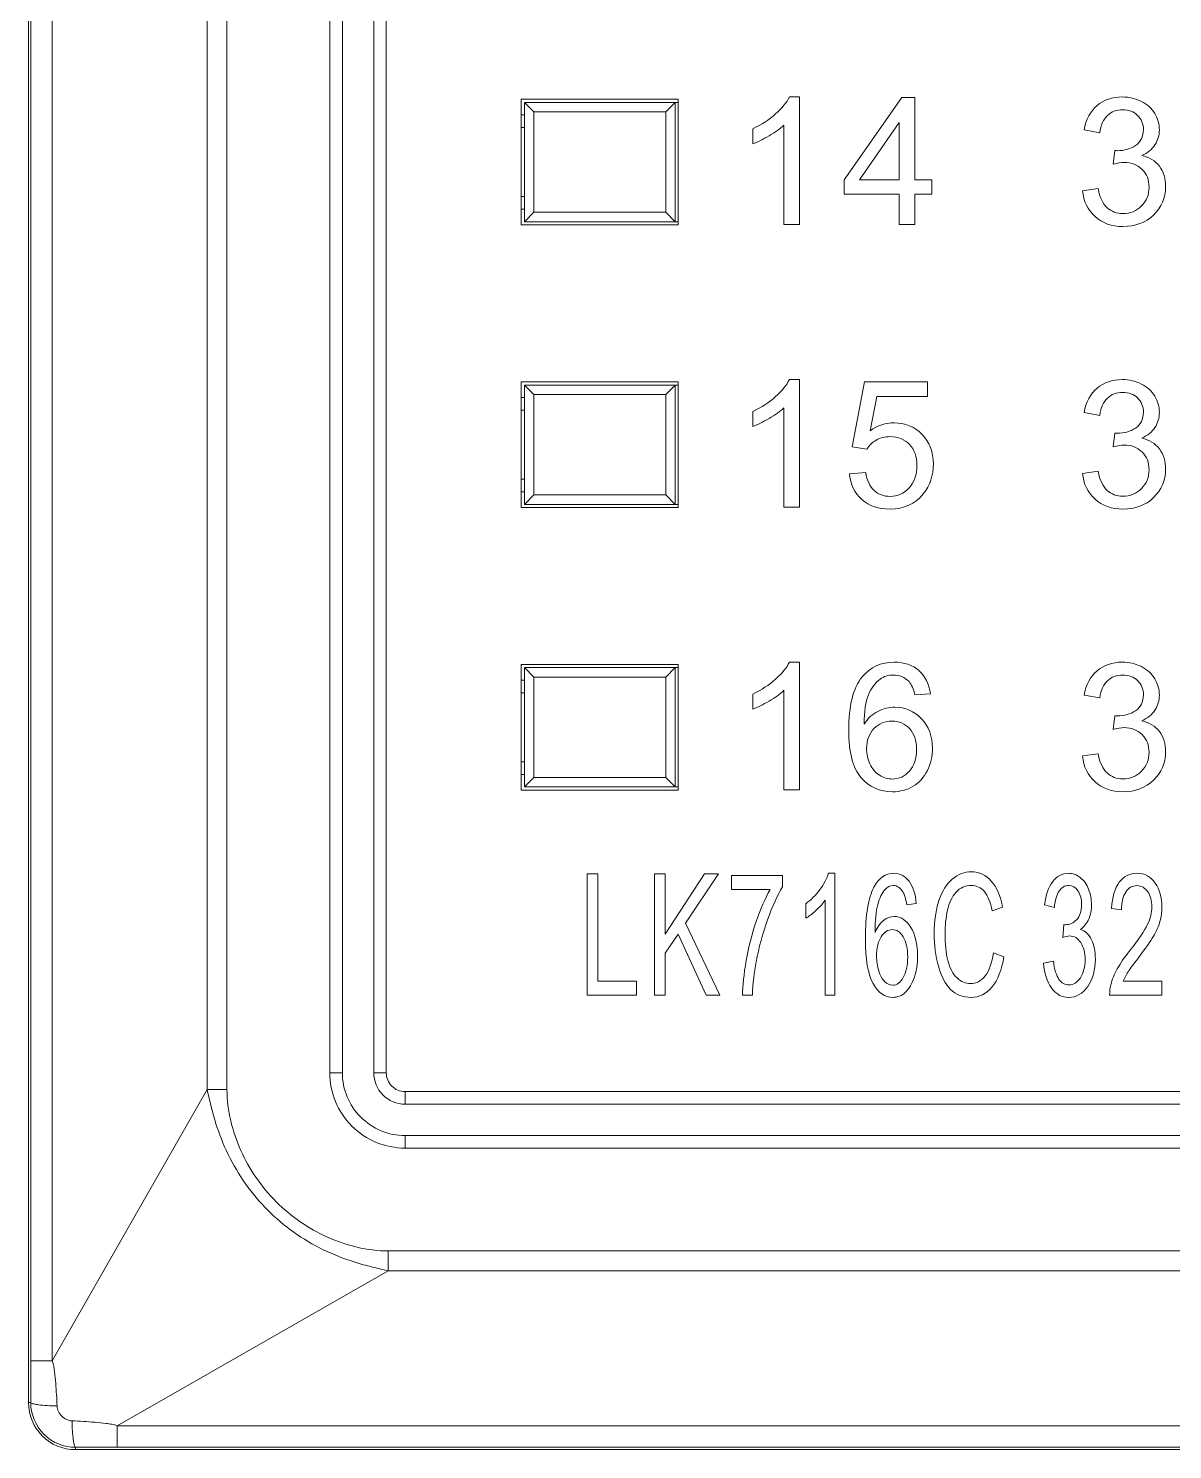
# Model space of a CAD drawing. Header units: millimetres. Extents: x 33157 to 59611, y -29750 to 1750.
# Drawn here: x 53530.02 to 53548.24, y -4016.95 to -3994.32 of the extents above; entities that cross this region are included whole.
import ezdxf

# ---------------------------------------------------------------- set-up
doc = ezdxf.new("R2010")
doc.units = ezdxf.units.MM
doc.layers.get('0').update_dxf_attribs({"lineweight": 18})

msp = doc.modelspace()

# ---------------------------------------------------------------- linework, layer by layer
at = {"lineweight": 9}
for p, q in [((53530.02, -3917.698), (53530.02, -4016.198)), ((53530.058, -3918.362), (53530.058, -4015.533)), ((53530.399, -3918.362), (53530.399, -4015.533)), ((53532.866, -3922.678), (53532.866, -4011.217)), ((53533.182, -3922.678), (53533.182, -4011.217)), ((53534.82, -3922.948), (53534.82, -4010.948)), ((53535.02, -3922.948), (53535.02, -4010.948)), ((53535.52, -3922.948), (53535.52, -4010.948)), ((53535.72, -3922.948), (53535.72, -4010.948)), ((53537.87, -3995.448), (53537.87, -3997.448)), ((53537.92, -3995.498), (53537.92, -3997.398)), ((53540.32, -3995.498), (53540.32, -3997.398)), ((53540.37, -3995.448), (53540.37, -3997.448)), ((53538.07, -3995.648), (53538.07, -3997.248)), ((53540.17, -3995.648), (53540.17, -3997.248)), ((53537.87, -3999.948), (53537.87, -4001.948)), ((53537.92, -3999.998), (53537.92, -4001.898)), ((53540.32, -3999.998), (53540.32, -4001.898)), ((53540.37, -3999.948), (53540.37, -4001.948)), ((53538.07, -4000.148), (53538.07, -4001.748)), ((53540.17, -4000.148), (53540.17, -4001.748)), ((53537.87, -4004.448), (53537.87, -4006.448)), ((53537.92, -4004.498), (53537.92, -4006.398)), ((53540.32, -4004.498), (53540.32, -4006.398)), ((53540.37, -4004.448), (53540.37, -4006.448)), ((53538.07, -4004.648), (53538.07, -4006.248)), ((53540.17, -4004.648), (53540.17, -4006.248)), ((53535.02, -4010.948), (53535.02, -4010.948)), ((53535.72, -4010.948), (53535.72, -4010.948)), ((53532.866, -4011.217), (53532.866, -4011.217)), ((53533.182, -4011.217), (53533.182, -4011.217)), ((53536.02, -4011.248), (53536.02, -4011.248)), ((53536.02, -4011.248), (53536.02, -4011.448)), ((53536.02, -4011.948), (53536.02, -4011.948)), ((53536.02, -4011.948), (53536.02, -4012.148)), ((53535.75, -4013.785), (53535.75, -4013.785)), ((53535.75, -4013.785), (53535.75, -4014.102)), ((53535.75, -4014.102), (53535.75, -4014.102)), ((53530.399, -4015.533), (53530.399, -4015.533)), ((53530.057, -4016.198), (53530.057, -4016.198)), ((53531.434, -4016.568), (53531.434, -4016.568)), ((53531.434, -4016.568), (53531.434, -4016.91)), ((53530.77, -4016.911), (53530.77, -4016.911)), ((53530.77, -4016.911), (53530.77, -4016.948))]:
    msp.add_line(p, q, dxfattribs=at)
for points in [[(53540.37, -3995.448), (53540.37, -3995.448), (53537.87, -3995.448), (53537.87, -3995.448)], [(53537.92, -3995.498), (53537.92, -3995.498), (53540.37, -3995.498), (53540.37, -3995.498)], [(53537.92, -3995.498), (53537.92, -3995.498), (53538.07, -3995.648), (53538.07, -3995.648)], [(53540.32, -3995.498), (53540.32, -3995.498), (53540.17, -3995.648), (53540.17, -3995.648)], [(53537.92, -3995.698), (53537.92, -3995.698), (53537.87, -3995.698), (53537.87, -3995.698)], [(53540.17, -3995.648), (53540.17, -3995.648), (53538.07, -3995.648), (53538.07, -3995.648)], [(53537.92, -3995.898), (53537.92, -3995.898), (53537.87, -3995.898), (53537.87, -3995.898)], [(53537.87, -3996.998), (53537.87, -3996.998), (53537.92, -3996.998), (53537.92, -3996.998)], [(53537.87, -3997.198), (53537.87, -3997.198), (53537.92, -3997.198), (53537.92, -3997.198)], [(53537.92, -3997.398), (53537.92, -3997.398), (53538.07, -3997.248), (53538.07, -3997.248)], [(53538.07, -3997.248), (53538.07, -3997.248), (53540.17, -3997.248), (53540.17, -3997.248)], [(53540.32, -3997.398), (53540.32, -3997.398), (53540.17, -3997.248), (53540.17, -3997.248)], [(53537.87, -3997.448), (53537.87, -3997.448), (53540.37, -3997.448), (53540.37, -3997.448)], [(53537.92, -3997.398), (53537.92, -3997.398), (53540.37, -3997.398), (53540.37, -3997.398)], [(53540.37, -3999.948), (53540.37, -3999.948), (53537.87, -3999.948), (53537.87, -3999.948)], [(53537.92, -3999.998), (53537.92, -3999.998), (53540.37, -3999.998), (53540.37, -3999.998)], [(53537.92, -3999.998), (53537.92, -3999.998), (53538.07, -4000.148), (53538.07, -4000.148)], [(53540.32, -3999.998), (53540.32, -3999.998), (53540.17, -4000.148), (53540.17, -4000.148)], [(53537.92, -4000.198), (53537.92, -4000.198), (53537.87, -4000.198), (53537.87, -4000.198)], [(53540.17, -4000.148), (53540.17, -4000.148), (53538.07, -4000.148), (53538.07, -4000.148)], [(53537.92, -4000.398), (53537.92, -4000.398), (53537.87, -4000.398), (53537.87, -4000.398)], [(53537.87, -4001.498), (53537.87, -4001.498), (53537.92, -4001.498), (53537.92, -4001.498)], [(53537.87, -4001.698), (53537.87, -4001.698), (53537.92, -4001.698), (53537.92, -4001.698)], [(53537.92, -4001.898), (53537.92, -4001.898), (53538.07, -4001.748), (53538.07, -4001.748)], [(53538.07, -4001.748), (53538.07, -4001.748), (53540.17, -4001.748), (53540.17, -4001.748)], [(53540.32, -4001.898), (53540.32, -4001.898), (53540.17, -4001.748), (53540.17, -4001.748)], [(53537.87, -4001.948), (53537.87, -4001.948), (53540.37, -4001.948), (53540.37, -4001.948)], [(53537.92, -4001.898), (53537.92, -4001.898), (53540.37, -4001.898), (53540.37, -4001.898)], [(53540.37, -4004.448), (53540.37, -4004.448), (53537.87, -4004.448), (53537.87, -4004.448)], [(53537.92, -4004.498), (53537.92, -4004.498), (53540.37, -4004.498), (53540.37, -4004.498)], [(53537.92, -4004.498), (53537.92, -4004.498), (53538.07, -4004.648), (53538.07, -4004.648)], [(53540.32, -4004.498), (53540.32, -4004.498), (53540.17, -4004.648), (53540.17, -4004.648)], [(53537.92, -4004.698), (53537.92, -4004.698), (53537.87, -4004.698), (53537.87, -4004.698)], [(53540.17, -4004.648), (53540.17, -4004.648), (53538.07, -4004.648), (53538.07, -4004.648)], [(53537.92, -4004.898), (53537.92, -4004.898), (53537.87, -4004.898), (53537.87, -4004.898)], [(53537.87, -4005.998), (53537.87, -4005.998), (53537.92, -4005.998), (53537.92, -4005.998)], [(53537.87, -4006.198), (53537.87, -4006.198), (53537.92, -4006.198), (53537.92, -4006.198)], [(53537.92, -4006.398), (53537.92, -4006.398), (53538.07, -4006.248), (53538.07, -4006.248)], [(53538.07, -4006.248), (53538.07, -4006.248), (53540.17, -4006.248), (53540.17, -4006.248)], [(53540.32, -4006.398), (53540.32, -4006.398), (53540.17, -4006.248), (53540.17, -4006.248)], [(53537.87, -4006.448), (53537.87, -4006.448), (53540.37, -4006.448), (53540.37, -4006.448)], [(53537.92, -4006.398), (53537.92, -4006.398), (53540.37, -4006.398), (53540.37, -4006.398)], [(53534.82, -4010.948), (53534.82, -4010.948), (53535.02, -4010.948), (53535.02, -4010.948)], [(53535.72, -4010.948), (53535.72, -4010.948), (53535.52, -4010.948), (53535.52, -4010.948)], [(53530.399, -4015.533), (53530.399, -4015.533), (53532.866, -4011.217), (53532.866, -4011.217)], [(53533.182, -4011.217), (53533.182, -4011.217), (53532.866, -4011.217), (53532.866, -4011.217)], [(53536.02, -4011.248), (53536.02, -4011.248), (53558.72, -4011.248), (53558.72, -4011.248)], [(53536.02, -4011.248), (53536.02, -4011.248), (53558.72, -4011.248), (53558.72, -4011.248)], [(53536.02, -4011.448), (53536.02, -4011.448), (53558.72, -4011.448), (53558.72, -4011.448)], [(53558.72, -4011.948), (53558.72, -4011.948), (53536.02, -4011.948), (53536.02, -4011.948)], [(53558.72, -4012.148), (53558.72, -4012.148), (53536.02, -4012.148), (53536.02, -4012.148)], [(53535.75, -4013.785), (53535.75, -4013.785), (53558.989, -4013.785), (53558.989, -4013.785)], [(53531.434, -4016.568), (53531.434, -4016.568), (53535.75, -4014.102), (53535.75, -4014.102)], [(53535.75, -4014.102), (53535.75, -4014.102), (53558.989, -4014.102), (53558.989, -4014.102)], [(53530.058, -4015.533), (53530.058, -4015.533), (53530.399, -4015.533), (53530.399, -4015.533)], [(53530.057, -4016.198), (53530.057, -4015.976), (53530.057, -4015.755), (53530.058, -4015.533)], [(53530.057, -4016.198), (53530.057, -4016.198), (53530.02, -4016.198), (53530.02, -4016.198)], [(53563.306, -4016.568), (53563.306, -4016.568), (53531.434, -4016.568), (53531.434, -4016.568)], [(53530.77, -4016.948), (53530.77, -4016.948), (53563.97, -4016.948), (53563.97, -4016.948)], [(53531.434, -4016.91), (53531.213, -4016.91), (53530.991, -4016.91), (53530.77, -4016.911)], [(53563.306, -4016.91), (53563.306, -4016.91), (53531.434, -4016.91), (53531.434, -4016.91)]]:
    msp.add_open_spline(points, degree=3, dxfattribs=at)
for points, knots in [([(53542.301, -3997.441), (53542.301, -3997.441), (53542.053, -3997.441), (53542.053, -3997.441), (53542.053, -3997.441), (53542.053, -3995.859), (53542.053, -3995.859), (53541.993, -3995.917), (53541.914, -3995.973), (53541.817, -3996.03), (53541.72, -3996.087), (53541.633, -3996.13), (53541.556, -3996.158), (53541.556, -3996.158), (53541.556, -3995.918), (53541.556, -3995.918), (53541.695, -3995.854), (53541.816, -3995.775), (53541.92, -3995.681), (53542.024, -3995.589), (53542.098, -3995.499), (53542.141, -3995.411), (53542.141, -3995.411), (53542.301, -3995.411), (53542.301, -3995.411), (53542.301, -3995.411), (53542.301, -3997.441), (53542.301, -3997.441)], [0, 0, 0, 0, 142845.324925, 142845.324925, 142845.324925, 285690.649849, 285690.649849, 285690.649849, 428535.974774, 428535.974774, 428535.974774, 571381.299698, 571381.299698, 571381.299698, 714226.624623, 714226.624623, 714226.624623, 857071.949548, 857071.949548, 857071.949548, 999917.274472, 999917.274472, 999917.274472, 1142762.599397, 1142762.599397, 1142762.599397, 1285607.924321, 1285607.924321, 1285607.924321, 1285607.924321]), ([(53543.889, -3997.441), (53543.889, -3997.441), (53543.889, -3996.958), (53543.889, -3996.958), (53543.889, -3996.958), (53543.011, -3996.958), (53543.011, -3996.958), (53543.011, -3996.958), (53543.011, -3996.729), (53543.011, -3996.729), (53543.011, -3996.729), (53543.934, -3995.42), (53543.934, -3995.42), (53543.934, -3995.42), (53544.137, -3995.42), (53544.137, -3995.42), (53544.137, -3995.42), (53544.137, -3996.729), (53544.137, -3996.729), (53544.137, -3996.729), (53544.411, -3996.729), (53544.411, -3996.729), (53544.411, -3996.729), (53544.411, -3996.958), (53544.411, -3996.958), (53544.411, -3996.958), (53544.137, -3996.958), (53544.137, -3996.958), (53544.137, -3996.958), (53544.137, -3997.441), (53544.137, -3997.441), (53544.137, -3997.441), (53543.889, -3997.441), (53543.889, -3997.441)], [0, 0, 0, 0, 141300.983388, 141300.983388, 141300.983388, 282601.966777, 282601.966777, 282601.966777, 423902.950165, 423902.950165, 423902.950165, 565203.933553, 565203.933553, 565203.933553, 706504.916941, 706504.916941, 706504.916941, 847805.90033, 847805.90033, 847805.90033, 989106.883718, 989106.883718, 989106.883718, 1130407.867106, 1130407.867106, 1130407.867106, 1271708.850495, 1271708.850495, 1271708.850495, 1413009.833883, 1413009.833883, 1413009.833883, 1554310.817271, 1554310.817271, 1554310.817271, 1554310.817271]), ([(53546.809, -3996.904), (53546.809, -3996.904), (53547.057, -3996.87), (53547.057, -3996.87), (53547.086, -3997.012), (53547.134, -3997.113), (53547.202, -3997.175), (53547.271, -3997.237), (53547.354, -3997.268), (53547.453, -3997.268), (53547.571, -3997.268), (53547.67, -3997.228), (53547.75, -3997.147), (53547.83, -3997.066), (53547.87, -3996.966), (53547.87, -3996.846), (53547.87, -3996.733), (53547.833, -3996.639), (53547.758, -3996.564), (53547.684, -3996.49), (53547.589, -3996.453), (53547.474, -3996.453), (53547.427, -3996.453), (53547.369, -3996.463), (53547.299, -3996.481), (53547.299, -3996.481), (53547.326, -3996.264), (53547.326, -3996.264), (53547.343, -3996.266), (53547.357, -3996.267), (53547.366, -3996.267), (53547.473, -3996.267), (53547.568, -3996.239), (53547.653, -3996.184), (53547.738, -3996.129), (53547.78, -3996.044), (53547.78, -3995.93), (53547.78, -3995.839), (53547.749, -3995.764), (53547.687, -3995.704), (53547.626, -3995.644), (53547.546, -3995.615), (53547.449, -3995.615), (53547.352, -3995.615), (53547.271, -3995.645), (53547.207, -3995.706), (53547.143, -3995.767), (53547.101, -3995.859), (53547.083, -3995.981), (53547.083, -3995.981), (53546.834, -3995.936), (53546.834, -3995.936), (53546.865, -3995.77), (53546.934, -3995.64), (53547.041, -3995.549), (53547.149, -3995.457), (53547.283, -3995.411), (53547.443, -3995.411), (53547.553, -3995.411), (53547.654, -3995.435), (53547.747, -3995.482), (53547.84, -3995.529), (53547.911, -3995.594), (53547.96, -3995.675), (53548.009, -3995.757), (53548.034, -3995.844), (53548.034, -3995.935), (53548.034, -3996.022), (53548.01, -3996.101), (53547.964, -3996.173), (53547.917, -3996.244), (53547.847, -3996.301), (53547.755, -3996.344), (53547.875, -3996.371), (53547.968, -3996.428), (53548.034, -3996.515), (53548.1, -3996.602), (53548.133, -3996.711), (53548.133, -3996.841), (53548.133, -3997.018), (53548.068, -3997.168), (53547.94, -3997.291), (53547.811, -3997.413), (53547.648, -3997.474), (53547.452, -3997.474), (53547.274, -3997.474), (53547.127, -3997.421), (53547.01, -3997.315), (53546.892, -3997.21), (53546.826, -3997.073), (53546.809, -3996.904)], [0, 0, 0, 0, 136963.995764, 136963.995764, 136963.995764, 273927.991528, 273927.991528, 273927.991528, 410891.987292, 410891.987292, 410891.987292, 547855.983055, 547855.983055, 547855.983055, 684819.978819, 684819.978819, 684819.978819, 821783.974583, 821783.974583, 821783.974583, 958747.970347, 958747.970347, 958747.970347, 1095711.966111, 1095711.966111, 1095711.966111, 1232675.961875, 1232675.961875, 1232675.961875, 1369639.957639, 1369639.957639, 1369639.957639, 1506603.953402, 1506603.953402, 1506603.953402, 1643567.949166, 1643567.949166, 1643567.949166, 1780531.94493, 1780531.94493, 1780531.94493, 1917495.940694, 1917495.940694, 1917495.940694, 2054459.936458, 2054459.936458, 2054459.936458, 2191423.932222, 2191423.932222, 2191423.932222, 2328387.927986, 2328387.927986, 2328387.927986, 2465351.923749, 2465351.923749, 2465351.923749, 2602315.919513, 2602315.919513, 2602315.919513, 2739279.915277, 2739279.915277, 2739279.915277, 2876243.911041, 2876243.911041, 2876243.911041, 3013207.906805, 3013207.906805, 3013207.906805, 3150171.902569, 3150171.902569, 3150171.902569, 3287135.898333, 3287135.898333, 3287135.898333, 3424099.894096, 3424099.894096, 3424099.894096, 3561063.88986, 3561063.88986, 3561063.88986, 3698027.885624, 3698027.885624, 3698027.885624, 3834991.881388, 3834991.881388, 3834991.881388, 3971955.877152, 3971955.877152, 3971955.877152, 4108919.872916, 4108919.872916, 4108919.872916, 4108919.872916]), ([(53543.889, -3996.729), (53543.889, -3996.729), (53543.889, -3995.82), (53543.889, -3995.82), (53543.889, -3995.82), (53543.255, -3996.729), (53543.255, -3996.729), (53543.255, -3996.729), (53543.889, -3996.729), (53543.889, -3996.729)], [0, 0, 0, 0, 159885.39991, 159885.39991, 159885.39991, 319770.79982, 319770.79982, 319770.79982, 479656.19973, 479656.19973, 479656.19973, 479656.19973]), ([(53542.301, -4001.941), (53542.301, -4001.941), (53542.053, -4001.941), (53542.053, -4001.941), (53542.053, -4001.941), (53542.053, -4000.359), (53542.053, -4000.359), (53541.993, -4000.417), (53541.914, -4000.473), (53541.817, -4000.53), (53541.72, -4000.587), (53541.633, -4000.63), (53541.556, -4000.658), (53541.556, -4000.658), (53541.556, -4000.418), (53541.556, -4000.418), (53541.695, -4000.354), (53541.816, -4000.275), (53541.92, -4000.181), (53542.024, -4000.089), (53542.098, -3999.999), (53542.141, -3999.911), (53542.141, -3999.911), (53542.301, -3999.911), (53542.301, -3999.911), (53542.301, -3999.911), (53542.301, -4001.941), (53542.301, -4001.941)], [0, 0, 0, 0, 142851.43008, 142851.43008, 142851.43008, 285702.86016, 285702.86016, 285702.86016, 428554.29024, 428554.29024, 428554.29024, 571405.72032, 571405.72032, 571405.72032, 714257.1504, 714257.1504, 714257.1504, 857108.58048, 857108.58048, 857108.58048, 999960.01056, 999960.01056, 999960.01056, 1142811.44064, 1142811.44064, 1142811.44064, 1285662.87072, 1285662.87072, 1285662.87072, 1285662.87072]), ([(53543.096, -4001.41), (53543.096, -4001.41), (53543.356, -4001.39), (53543.356, -4001.39), (53543.375, -4001.517), (53543.42, -4001.612), (53543.489, -4001.676), (53543.559, -4001.739), (53543.644, -4001.771), (53543.744, -4001.771), (53543.865, -4001.771), (53543.966, -4001.726), (53544.048, -4001.636), (53544.13, -4001.546), (53544.171, -4001.426), (53544.171, -4001.278), (53544.171, -4001.136), (53544.132, -4001.025), (53544.054, -4000.943), (53543.975, -4000.861), (53543.871, -4000.82), (53543.742, -4000.82), (53543.661, -4000.82), (53543.589, -4000.838), (53543.525, -4000.875), (53543.462, -4000.912), (53543.412, -4000.959), (53543.375, -4001.018), (53543.375, -4001.018), (53543.141, -4000.984), (53543.141, -4000.984), (53543.141, -4000.984), (53543.336, -3999.945), (53543.336, -3999.945), (53543.336, -3999.945), (53544.338, -3999.945), (53544.338, -3999.945), (53544.338, -3999.945), (53544.338, -4000.182), (53544.338, -4000.182), (53544.338, -4000.182), (53543.534, -4000.182), (53543.534, -4000.182), (53543.534, -4000.182), (53543.426, -4000.727), (53543.426, -4000.727), (53543.547, -4000.642), (53543.674, -4000.6), (53543.807, -4000.6), (53543.983, -4000.6), (53544.131, -4000.661), (53544.252, -4000.783), (53544.373, -4000.906), (53544.434, -4001.063), (53544.434, -4001.255), (53544.434, -4001.438), (53544.381, -4001.596), (53544.274, -4001.729), (53544.145, -4001.893), (53543.968, -4001.974), (53543.744, -4001.974), (53543.561, -4001.974), (53543.411, -4001.923), (53543.295, -4001.82), (53543.179, -4001.717), (53543.112, -4001.58), (53543.096, -4001.41)], [0, 0, 0, 0, 137915.057995, 137915.057995, 137915.057995, 275830.115989, 275830.115989, 275830.115989, 413745.173984, 413745.173984, 413745.173984, 551660.231979, 551660.231979, 551660.231979, 689575.289974, 689575.289974, 689575.289974, 827490.347968, 827490.347968, 827490.347968, 965405.405963, 965405.405963, 965405.405963, 1103320.463958, 1103320.463958, 1103320.463958, 1241235.521953, 1241235.521953, 1241235.521953, 1379150.579947, 1379150.579947, 1379150.579947, 1517065.637942, 1517065.637942, 1517065.637942, 1654980.695937, 1654980.695937, 1654980.695937, 1792895.753932, 1792895.753932, 1792895.753932, 1930810.811926, 1930810.811926, 1930810.811926, 2068725.869921, 2068725.869921, 2068725.869921, 2206640.927916, 2206640.927916, 2206640.927916, 2344555.985911, 2344555.985911, 2344555.985911, 2482471.043905, 2482471.043905, 2482471.043905, 2620386.1019, 2620386.1019, 2620386.1019, 2758301.159895, 2758301.159895, 2758301.159895, 2896216.217889, 2896216.217889, 2896216.217889, 3034131.275884, 3034131.275884, 3034131.275884, 3034131.275884]), ([(53546.809, -4001.404), (53546.809, -4001.404), (53547.057, -4001.37), (53547.057, -4001.37), (53547.086, -4001.512), (53547.134, -4001.613), (53547.202, -4001.675), (53547.271, -4001.737), (53547.354, -4001.768), (53547.453, -4001.768), (53547.571, -4001.768), (53547.67, -4001.728), (53547.75, -4001.647), (53547.83, -4001.566), (53547.87, -4001.466), (53547.87, -4001.346), (53547.87, -4001.233), (53547.833, -4001.139), (53547.758, -4001.064), (53547.684, -4000.99), (53547.589, -4000.953), (53547.474, -4000.953), (53547.427, -4000.953), (53547.369, -4000.963), (53547.299, -4000.981), (53547.299, -4000.981), (53547.326, -4000.764), (53547.326, -4000.764), (53547.343, -4000.766), (53547.357, -4000.767), (53547.366, -4000.767), (53547.473, -4000.767), (53547.568, -4000.739), (53547.653, -4000.684), (53547.738, -4000.629), (53547.78, -4000.544), (53547.78, -4000.43), (53547.78, -4000.339), (53547.749, -4000.264), (53547.687, -4000.204), (53547.626, -4000.144), (53547.546, -4000.115), (53547.449, -4000.115), (53547.352, -4000.115), (53547.271, -4000.145), (53547.207, -4000.206), (53547.143, -4000.267), (53547.101, -4000.359), (53547.083, -4000.481), (53547.083, -4000.481), (53546.834, -4000.436), (53546.834, -4000.436), (53546.865, -4000.27), (53546.934, -4000.14), (53547.041, -4000.049), (53547.149, -3999.957), (53547.283, -3999.911), (53547.443, -3999.911), (53547.553, -3999.911), (53547.654, -3999.935), (53547.747, -3999.982), (53547.84, -4000.029), (53547.911, -4000.094), (53547.96, -4000.175), (53548.009, -4000.257), (53548.034, -4000.344), (53548.034, -4000.435), (53548.034, -4000.522), (53548.01, -4000.601), (53547.964, -4000.673), (53547.917, -4000.744), (53547.847, -4000.801), (53547.755, -4000.844), (53547.875, -4000.871), (53547.968, -4000.928), (53548.034, -4001.015), (53548.1, -4001.102), (53548.133, -4001.211), (53548.133, -4001.341), (53548.133, -4001.518), (53548.068, -4001.668), (53547.94, -4001.791), (53547.811, -4001.913), (53547.648, -4001.974), (53547.452, -4001.974), (53547.274, -4001.974), (53547.127, -4001.921), (53547.01, -4001.815), (53546.892, -4001.71), (53546.826, -4001.573), (53546.809, -4001.404)], [0, 0, 0, 0, 136970.087802, 136970.087802, 136970.087802, 273940.175603, 273940.175603, 273940.175603, 410910.263405, 410910.263405, 410910.263405, 547880.351207, 547880.351207, 547880.351207, 684850.439008, 684850.439008, 684850.439008, 821820.52681, 821820.52681, 821820.52681, 958790.614612, 958790.614612, 958790.614612, 1095760.702414, 1095760.702414, 1095760.702414, 1232730.790215, 1232730.790215, 1232730.790215, 1369700.878017, 1369700.878017, 1369700.878017, 1506670.965819, 1506670.965819, 1506670.965819, 1643641.05362, 1643641.05362, 1643641.05362, 1780611.141422, 1780611.141422, 1780611.141422, 1917581.229224, 1917581.229224, 1917581.229224, 2054551.317025, 2054551.317025, 2054551.317025, 2191521.404827, 2191521.404827, 2191521.404827, 2328491.492629, 2328491.492629, 2328491.492629, 2465461.580431, 2465461.580431, 2465461.580431, 2602431.668232, 2602431.668232, 2602431.668232, 2739401.756034, 2739401.756034, 2739401.756034, 2876371.843836, 2876371.843836, 2876371.843836, 3013341.931637, 3013341.931637, 3013341.931637, 3150312.019439, 3150312.019439, 3150312.019439, 3287282.107241, 3287282.107241, 3287282.107241, 3424252.195042, 3424252.195042, 3424252.195042, 3561222.282844, 3561222.282844, 3561222.282844, 3698192.370646, 3698192.370646, 3698192.370646, 3835162.458448, 3835162.458448, 3835162.458448, 3972132.546249, 3972132.546249, 3972132.546249, 4109102.634051, 4109102.634051, 4109102.634051, 4109102.634051]), ([(53542.301, -4006.441), (53542.301, -4006.441), (53542.053, -4006.441), (53542.053, -4006.441), (53542.053, -4006.441), (53542.053, -4004.859), (53542.053, -4004.859), (53541.993, -4004.917), (53541.914, -4004.973), (53541.817, -4005.03), (53541.72, -4005.087), (53541.633, -4005.13), (53541.556, -4005.158), (53541.556, -4005.158), (53541.556, -4004.918), (53541.556, -4004.918), (53541.695, -4004.854), (53541.816, -4004.775), (53541.92, -4004.681), (53542.024, -4004.589), (53542.098, -4004.499), (53542.141, -4004.411), (53542.141, -4004.411), (53542.301, -4004.411), (53542.301, -4004.411), (53542.301, -4004.411), (53542.301, -4006.441), (53542.301, -4006.441)], [0, 0, 0, 0, 142857.535843, 142857.535843, 142857.535843, 285715.071686, 285715.071686, 285715.071686, 428572.607529, 428572.607529, 428572.607529, 571430.143373, 571430.143373, 571430.143373, 714287.679216, 714287.679216, 714287.679216, 857145.215059, 857145.215059, 857145.215059, 1000002.750902, 1000002.750902, 1000002.750902, 1142860.286745, 1142860.286745, 1142860.286745, 1285717.822588, 1285717.822588, 1285717.822588, 1285717.822588]), ([(53544.386, -4004.914), (53544.386, -4004.914), (53544.14, -4004.933), (53544.14, -4004.933), (53544.118, -4004.836), (53544.087, -4004.765), (53544.046, -4004.721), (53543.978, -4004.65), (53543.895, -4004.615), (53543.796, -4004.615), (53543.717, -4004.615), (53543.646, -4004.637), (53543.586, -4004.681), (53543.508, -4004.738), (53543.446, -4004.821), (53543.401, -4004.93), (53543.356, -4005.039), (53543.332, -4005.195), (53543.33, -4005.397), (53543.39, -4005.306), (53543.463, -4005.238), (53543.55, -4005.195), (53543.636, -4005.15), (53543.727, -4005.128), (53543.822, -4005.128), (53543.987, -4005.128), (53544.128, -4005.189), (53544.245, -4005.311), (53544.361, -4005.433), (53544.42, -4005.59), (53544.42, -4005.783), (53544.42, -4005.91), (53544.392, -4006.028), (53544.338, -4006.137), (53544.283, -4006.246), (53544.208, -4006.33), (53544.112, -4006.387), (53544.016, -4006.445), (53543.908, -4006.474), (53543.786, -4006.474), (53543.58, -4006.474), (53543.411, -4006.398), (53543.28, -4006.246), (53543.15, -4006.094), (53543.085, -4005.844), (53543.085, -4005.495), (53543.085, -4005.104), (53543.157, -4004.82), (53543.302, -4004.643), (53543.428, -4004.489), (53543.597, -4004.411), (53543.811, -4004.411), (53543.97, -4004.411), (53544.101, -4004.456), (53544.203, -4004.545), (53544.304, -4004.634), (53544.366, -4004.757), (53544.386, -4004.914)], [0, 0, 0, 0, 138379.453182, 138379.453182, 138379.453182, 276758.906364, 276758.906364, 276758.906364, 415138.359545, 415138.359545, 415138.359545, 553517.812727, 553517.812727, 553517.812727, 691897.265909, 691897.265909, 691897.265909, 830276.719091, 830276.719091, 830276.719091, 968656.172272, 968656.172272, 968656.172272, 1107035.625454, 1107035.625454, 1107035.625454, 1245415.078636, 1245415.078636, 1245415.078636, 1383794.531818, 1383794.531818, 1383794.531818, 1522173.984999, 1522173.984999, 1522173.984999, 1660553.438181, 1660553.438181, 1660553.438181, 1798932.891363, 1798932.891363, 1798932.891363, 1937312.344545, 1937312.344545, 1937312.344545, 2075691.797727, 2075691.797727, 2075691.797727, 2214071.250908, 2214071.250908, 2214071.250908, 2352450.70409, 2352450.70409, 2352450.70409, 2490830.157272, 2490830.157272, 2490830.157272, 2629209.610454, 2629209.610454, 2629209.610454, 2629209.610454]), ([(53546.809, -4005.904), (53546.809, -4005.904), (53547.057, -4005.87), (53547.057, -4005.87), (53547.086, -4006.012), (53547.134, -4006.113), (53547.202, -4006.175), (53547.271, -4006.237), (53547.354, -4006.268), (53547.453, -4006.268), (53547.571, -4006.268), (53547.67, -4006.228), (53547.75, -4006.147), (53547.83, -4006.066), (53547.87, -4005.966), (53547.87, -4005.846), (53547.87, -4005.733), (53547.833, -4005.639), (53547.758, -4005.564), (53547.684, -4005.49), (53547.589, -4005.453), (53547.474, -4005.453), (53547.427, -4005.453), (53547.369, -4005.463), (53547.299, -4005.481), (53547.299, -4005.481), (53547.326, -4005.264), (53547.326, -4005.264), (53547.343, -4005.266), (53547.357, -4005.267), (53547.366, -4005.267), (53547.473, -4005.267), (53547.568, -4005.239), (53547.653, -4005.184), (53547.738, -4005.129), (53547.78, -4005.044), (53547.78, -4004.93), (53547.78, -4004.839), (53547.749, -4004.764), (53547.687, -4004.704), (53547.626, -4004.644), (53547.546, -4004.615), (53547.449, -4004.615), (53547.352, -4004.615), (53547.271, -4004.645), (53547.207, -4004.706), (53547.143, -4004.767), (53547.101, -4004.859), (53547.083, -4004.981), (53547.083, -4004.981), (53546.834, -4004.936), (53546.834, -4004.936), (53546.865, -4004.77), (53546.934, -4004.64), (53547.041, -4004.549), (53547.149, -4004.457), (53547.283, -4004.411), (53547.443, -4004.411), (53547.553, -4004.411), (53547.654, -4004.435), (53547.747, -4004.482), (53547.84, -4004.529), (53547.911, -4004.594), (53547.96, -4004.675), (53548.009, -4004.757), (53548.034, -4004.844), (53548.034, -4004.935), (53548.034, -4005.022), (53548.01, -4005.101), (53547.964, -4005.173), (53547.917, -4005.244), (53547.847, -4005.301), (53547.755, -4005.344), (53547.875, -4005.371), (53547.968, -4005.428), (53548.034, -4005.515), (53548.1, -4005.602), (53548.133, -4005.711), (53548.133, -4005.841), (53548.133, -4006.018), (53548.068, -4006.168), (53547.94, -4006.291), (53547.811, -4006.413), (53547.648, -4006.474), (53547.452, -4006.474), (53547.274, -4006.474), (53547.127, -4006.421), (53547.01, -4006.315), (53546.892, -4006.21), (53546.826, -4006.073), (53546.809, -4005.904)], [0, 0, 0, 0, 136976.180429, 136976.180429, 136976.180429, 273952.360857, 273952.360857, 273952.360857, 410928.541286, 410928.541286, 410928.541286, 547904.721714, 547904.721714, 547904.721714, 684880.902143, 684880.902143, 684880.902143, 821857.082571, 821857.082571, 821857.082571, 958833.263, 958833.263, 958833.263, 1095809.443429, 1095809.443429, 1095809.443429, 1232785.623857, 1232785.623857, 1232785.623857, 1369761.804286, 1369761.804286, 1369761.804286, 1506737.984714, 1506737.984714, 1506737.984714, 1643714.165143, 1643714.165143, 1643714.165143, 1780690.345572, 1780690.345572, 1780690.345572, 1917666.526, 1917666.526, 1917666.526, 2054642.706429, 2054642.706429, 2054642.706429, 2191618.886857, 2191618.886857, 2191618.886857, 2328595.067286, 2328595.067286, 2328595.067286, 2465571.247714, 2465571.247714, 2465571.247714, 2602547.428143, 2602547.428143, 2602547.428143, 2739523.608572, 2739523.608572, 2739523.608572, 2876499.789, 2876499.789, 2876499.789, 3013475.969429, 3013475.969429, 3013475.969429, 3150452.149857, 3150452.149857, 3150452.149857, 3287428.330286, 3287428.330286, 3287428.330286, 3424404.510715, 3424404.510715, 3424404.510715, 3561380.691143, 3561380.691143, 3561380.691143, 3698356.871572, 3698356.871572, 3698356.871572, 3835333.052, 3835333.052, 3835333.052, 3972309.232429, 3972309.232429, 3972309.232429, 4109285.412857, 4109285.412857, 4109285.412857, 4109285.412857]), ([(53543.37, -4005.786), (53543.37, -4005.871), (53543.388, -4005.953), (53543.424, -4006.031), (53543.461, -4006.109), (53543.511, -4006.169), (53543.576, -4006.21), (53543.641, -4006.251), (53543.709, -4006.271), (53543.782, -4006.271), (53543.888, -4006.271), (53543.978, -4006.229), (53544.053, -4006.144), (53544.128, -4006.06), (53544.166, -4005.945), (53544.166, -4005.799), (53544.166, -4005.66), (53544.128, -4005.55), (53544.055, -4005.469), (53543.981, -4005.389), (53543.887, -4005.348), (53543.772, -4005.348), (53543.66, -4005.348), (53543.565, -4005.389), (53543.487, -4005.469), (53543.409, -4005.55), (53543.37, -4005.655), (53543.37, -4005.786)], [0, 0, 0, 0, 142864.740194, 142864.740194, 142864.740194, 285729.480387, 285729.480387, 285729.480387, 428594.220581, 428594.220581, 428594.220581, 571458.960775, 571458.960775, 571458.960775, 714323.700968, 714323.700968, 714323.700968, 857188.441162, 857188.441162, 857188.441162, 1000053.181355, 1000053.181355, 1000053.181355, 1142917.921549, 1142917.921549, 1142917.921549, 1285782.661743, 1285782.661743, 1285782.661743, 1285782.661743]), ([(53539.994, -4009.715), (53539.994, -4009.715), (53539.994, -4007.78), (53539.994, -4007.78), (53539.994, -4007.78), (53540.161, -4007.78), (53540.161, -4007.78), (53540.161, -4007.78), (53540.161, -4008.74), (53540.161, -4008.74), (53540.161, -4008.74), (53540.786, -4007.78), (53540.786, -4007.78), (53540.786, -4007.78), (53541.012, -4007.78), (53541.012, -4007.78), (53541.012, -4007.78), (53540.484, -4008.565), (53540.484, -4008.565), (53540.484, -4008.565), (53541.034, -4009.715), (53541.034, -4009.715), (53541.034, -4009.715), (53540.815, -4009.715), (53540.815, -4009.715), (53540.815, -4009.715), (53540.367, -4008.739), (53540.367, -4008.739), (53540.367, -4008.739), (53540.161, -4009.045), (53540.161, -4009.045), (53540.161, -4009.045), (53540.161, -4009.715), (53540.161, -4009.715), (53540.161, -4009.715), (53539.994, -4009.715), (53539.994, -4009.715)], [0, 0, 0, 0, 140897.3044, 140897.3044, 140897.3044, 281794.6088, 281794.6088, 281794.6088, 422691.913199, 422691.913199, 422691.913199, 563589.217599, 563589.217599, 563589.217599, 704486.521999, 704486.521999, 704486.521999, 845383.826399, 845383.826399, 845383.826399, 986281.130798, 986281.130798, 986281.130798, 1127178.435198, 1127178.435198, 1127178.435198, 1268075.739598, 1268075.739598, 1268075.739598, 1408973.043998, 1408973.043998, 1408973.043998, 1549870.348397, 1549870.348397, 1549870.348397, 1690767.652797, 1690767.652797, 1690767.652797, 1690767.652797]), ([(53542.864, -4009.715), (53542.864, -4009.715), (53542.709, -4009.715), (53542.709, -4009.715), (53542.709, -4009.715), (53542.709, -4008.201), (53542.709, -4008.201), (53542.672, -4008.256), (53542.623, -4008.31), (53542.563, -4008.365), (53542.502, -4008.419), (53542.448, -4008.46), (53542.4, -4008.487), (53542.4, -4008.487), (53542.4, -4008.258), (53542.4, -4008.258), (53542.486, -4008.196), (53542.562, -4008.12), (53542.627, -4008.031), (53542.691, -4007.942), (53542.737, -4007.856), (53542.764, -4007.772), (53542.764, -4007.772), (53542.864, -4007.772), (53542.864, -4007.772), (53542.864, -4007.772), (53542.864, -4009.715), (53542.864, -4009.715)], [0, 0, 0, 0, 142864.237273, 142864.237273, 142864.237273, 285728.474546, 285728.474546, 285728.474546, 428592.711819, 428592.711819, 428592.711819, 571456.949091, 571456.949091, 571456.949091, 714321.186364, 714321.186364, 714321.186364, 857185.423637, 857185.423637, 857185.423637, 1000049.66091, 1000049.66091, 1000049.66091, 1142913.898183, 1142913.898183, 1142913.898183, 1285778.135456, 1285778.135456, 1285778.135456, 1285778.135456]), ([(53545.391, -4009.037), (53545.391, -4009.037), (53545.558, -4009.101), (53545.558, -4009.101), (53545.523, -4009.312), (53545.46, -4009.472), (53545.37, -4009.582), (53545.279, -4009.692), (53545.169, -4009.748), (53545.038, -4009.748), (53544.902, -4009.748), (53544.792, -4009.705), (53544.707, -4009.62), (53544.623, -4009.536), (53544.558, -4009.413), (53544.514, -4009.252), (53544.47, -4009.091), (53544.447, -4008.918), (53544.447, -4008.733), (53544.447, -4008.532), (53544.472, -4008.356), (53544.522, -4008.206), (53544.573, -4008.056), (53544.644, -4007.942), (53544.736, -4007.865), (53544.828, -4007.787), (53544.93, -4007.748), (53545.04, -4007.748), (53545.166, -4007.748), (53545.272, -4007.797), (53545.357, -4007.896), (53545.443, -4007.994), (53545.503, -4008.133), (53545.537, -4008.311), (53545.537, -4008.311), (53545.373, -4008.37), (53545.373, -4008.37), (53545.344, -4008.23), (53545.302, -4008.127), (53545.247, -4008.063), (53545.191, -4007.999), (53545.121, -4007.967), (53545.037, -4007.967), (53544.941, -4007.967), (53544.86, -4008.002), (53544.796, -4008.074), (53544.731, -4008.145), (53544.685, -4008.241), (53544.659, -4008.36), (53544.633, -4008.481), (53544.62, -4008.605), (53544.62, -4008.732), (53544.62, -4008.896), (53544.635, -4009.04), (53544.666, -4009.163), (53544.697, -4009.286), (53544.746, -4009.377), (53544.811, -4009.438), (53544.877, -4009.499), (53544.948, -4009.529), (53545.024, -4009.529), (53545.117, -4009.529), (53545.196, -4009.487), (53545.26, -4009.405), (53545.324, -4009.322), (53545.368, -4009.2), (53545.391, -4009.037)], [0, 0, 0, 0, 137928.617753, 137928.617753, 137928.617753, 275857.235506, 275857.235506, 275857.235506, 413785.85326, 413785.85326, 413785.85326, 551714.471013, 551714.471013, 551714.471013, 689643.088766, 689643.088766, 689643.088766, 827571.706519, 827571.706519, 827571.706519, 965500.324272, 965500.324272, 965500.324272, 1103428.942026, 1103428.942026, 1103428.942026, 1241357.559779, 1241357.559779, 1241357.559779, 1379286.177532, 1379286.177532, 1379286.177532, 1517214.795285, 1517214.795285, 1517214.795285, 1655143.413038, 1655143.413038, 1655143.413038, 1793072.030792, 1793072.030792, 1793072.030792, 1931000.648545, 1931000.648545, 1931000.648545, 2068929.266298, 2068929.266298, 2068929.266298, 2206857.884051, 2206857.884051, 2206857.884051, 2344786.501804, 2344786.501804, 2344786.501804, 2482715.119558, 2482715.119558, 2482715.119558, 2620643.737311, 2620643.737311, 2620643.737311, 2758572.355064, 2758572.355064, 2758572.355064, 2896500.972817, 2896500.972817, 2896500.972817, 3034429.59057, 3034429.59057, 3034429.59057, 3034429.59057]), ([(53538.92, -4009.715), (53538.92, -4009.715), (53538.92, -4007.78), (53538.92, -4007.78), (53538.92, -4007.78), (53539.087, -4007.78), (53539.087, -4007.78), (53539.087, -4007.78), (53539.087, -4009.488), (53539.087, -4009.488), (53539.087, -4009.488), (53539.705, -4009.488), (53539.705, -4009.488), (53539.705, -4009.488), (53539.705, -4009.715), (53539.705, -4009.715), (53539.705, -4009.715), (53538.92, -4009.715), (53538.92, -4009.715)], [0, 0, 0, 0, 147454.860574, 147454.860574, 147454.860574, 294909.721148, 294909.721148, 294909.721148, 442364.581723, 442364.581723, 442364.581723, 589819.442297, 589819.442297, 589819.442297, 737274.302871, 737274.302871, 737274.302871, 884729.163445, 884729.163445, 884729.163445, 884729.163445]), ([(53541.218, -4008.032), (53541.218, -4008.032), (53541.218, -4007.805), (53541.218, -4007.805), (53541.218, -4007.805), (53542.031, -4007.805), (53542.031, -4007.805), (53542.031, -4007.805), (53542.031, -4007.988), (53542.031, -4007.988), (53541.952, -4008.119), (53541.872, -4008.294), (53541.793, -4008.511), (53541.715, -4008.729), (53541.654, -4008.953), (53541.611, -4009.183), (53541.58, -4009.345), (53541.56, -4009.523), (53541.552, -4009.715), (53541.552, -4009.715), (53541.394, -4009.715), (53541.394, -4009.715), (53541.396, -4009.563), (53541.415, -4009.379), (53541.452, -4009.163), (53541.489, -4008.947), (53541.542, -4008.739), (53541.612, -4008.538), (53541.681, -4008.338), (53541.755, -4008.169), (53541.833, -4008.032), (53541.833, -4008.032), (53541.218, -4008.032), (53541.218, -4008.032)], [0, 0, 0, 0, 141312.839141, 141312.839141, 141312.839141, 282625.678282, 282625.678282, 282625.678282, 423938.517424, 423938.517424, 423938.517424, 565251.356565, 565251.356565, 565251.356565, 706564.195706, 706564.195706, 706564.195706, 847877.034847, 847877.034847, 847877.034847, 989189.873988, 989189.873988, 989189.873988, 1130502.713129, 1130502.713129, 1130502.713129, 1271815.552271, 1271815.552271, 1271815.552271, 1413128.391412, 1413128.391412, 1413128.391412, 1554441.230553, 1554441.230553, 1554441.230553, 1554441.230553]), ([(53544.162, -4008.253), (53544.162, -4008.253), (53544.009, -4008.272), (53544.009, -4008.272), (53543.995, -4008.179), (53543.975, -4008.111), (53543.95, -4008.069), (53543.908, -4008.001), (53543.856, -4007.967), (53543.795, -4007.967), (53543.745, -4007.967), (53543.701, -4007.988), (53543.664, -4008.03), (53543.615, -4008.085), (53543.577, -4008.164), (53543.548, -4008.269), (53543.52, -4008.374), (53543.506, -4008.523), (53543.505, -4008.716), (53543.542, -4008.629), (53543.587, -4008.564), (53543.641, -4008.522), (53543.695, -4008.48), (53543.751, -4008.459), (53543.81, -4008.459), (53543.914, -4008.459), (53544.001, -4008.517), (53544.074, -4008.634), (53544.146, -4008.751), (53544.183, -4008.901), (53544.183, -4009.086), (53544.183, -4009.208), (53544.166, -4009.32), (53544.132, -4009.425), (53544.097, -4009.529), (53544.051, -4009.609), (53543.991, -4009.664), (53543.932, -4009.72), (53543.864, -4009.748), (53543.789, -4009.748), (53543.66, -4009.748), (53543.555, -4009.675), (53543.473, -4009.529), (53543.392, -4009.384), (53543.352, -4009.144), (53543.352, -4008.81), (53543.352, -4008.436), (53543.397, -4008.164), (53543.487, -4007.994), (53543.565, -4007.846), (53543.671, -4007.772), (53543.804, -4007.772), (53543.903, -4007.772), (53543.984, -4007.815), (53544.048, -4007.9), (53544.111, -4007.985), (53544.149, -4008.103), (53544.162, -4008.253)], [0, 0, 0, 0, 138384.465992, 138384.465992, 138384.465992, 276768.931984, 276768.931984, 276768.931984, 415153.397976, 415153.397976, 415153.397976, 553537.863968, 553537.863968, 553537.863968, 691922.32996, 691922.32996, 691922.32996, 830306.795952, 830306.795952, 830306.795952, 968691.261944, 968691.261944, 968691.261944, 1107075.727935, 1107075.727935, 1107075.727935, 1245460.193927, 1245460.193927, 1245460.193927, 1383844.659919, 1383844.659919, 1383844.659919, 1522229.125911, 1522229.125911, 1522229.125911, 1660613.591903, 1660613.591903, 1660613.591903, 1798998.057895, 1798998.057895, 1798998.057895, 1937382.523887, 1937382.523887, 1937382.523887, 2075766.989879, 2075766.989879, 2075766.989879, 2214151.455871, 2214151.455871, 2214151.455871, 2352535.921863, 2352535.921863, 2352535.921863, 2490920.387855, 2490920.387855, 2490920.387855, 2629304.853847, 2629304.853847, 2629304.853847, 2629304.853847]), ([(53546.19, -4009.202), (53546.19, -4009.202), (53546.345, -4009.169), (53546.345, -4009.169), (53546.363, -4009.305), (53546.393, -4009.402), (53546.435, -4009.461), (53546.477, -4009.521), (53546.53, -4009.55), (53546.591, -4009.55), (53546.665, -4009.55), (53546.726, -4009.512), (53546.776, -4009.434), (53546.826, -4009.357), (53546.851, -4009.261), (53546.851, -4009.146), (53546.851, -4009.037), (53546.828, -4008.947), (53546.781, -4008.876), (53546.735, -4008.805), (53546.676, -4008.77), (53546.604, -4008.77), (53546.575, -4008.77), (53546.539, -4008.779), (53546.495, -4008.796), (53546.495, -4008.796), (53546.512, -4008.588), (53546.512, -4008.588), (53546.523, -4008.59), (53546.531, -4008.591), (53546.537, -4008.591), (53546.603, -4008.591), (53546.663, -4008.564), (53546.715, -4008.512), (53546.768, -4008.459), (53546.795, -4008.378), (53546.795, -4008.269), (53546.795, -4008.182), (53546.775, -4008.11), (53546.737, -4008.052), (53546.699, -4007.995), (53546.649, -4007.967), (53546.588, -4007.967), (53546.528, -4007.967), (53546.478, -4007.996), (53546.438, -4008.055), (53546.398, -4008.113), (53546.372, -4008.201), (53546.361, -4008.318), (53546.361, -4008.318), (53546.206, -4008.275), (53546.206, -4008.275), (53546.225, -4008.115), (53546.268, -4007.992), (53546.335, -4007.904), (53546.402, -4007.816), (53546.485, -4007.772), (53546.585, -4007.772), (53546.653, -4007.772), (53546.716, -4007.795), (53546.774, -4007.84), (53546.832, -4007.885), (53546.876, -4007.947), (53546.907, -4008.025), (53546.937, -4008.103), (53546.953, -4008.186), (53546.953, -4008.274), (53546.953, -4008.357), (53546.938, -4008.433), (53546.909, -4008.501), (53546.88, -4008.57), (53546.836, -4008.624), (53546.779, -4008.665), (53546.854, -4008.691), (53546.911, -4008.746), (53546.953, -4008.829), (53546.994, -4008.912), (53547.014, -4009.017), (53547.014, -4009.141), (53547.014, -4009.31), (53546.974, -4009.454), (53546.894, -4009.572), (53546.814, -4009.689), (53546.713, -4009.748), (53546.59, -4009.748), (53546.48, -4009.748), (53546.388, -4009.697), (53546.315, -4009.596), (53546.242, -4009.494), (53546.2, -4009.363), (53546.19, -4009.202)], [0, 0, 0, 0, 136979.379886, 136979.379886, 136979.379886, 273958.759772, 273958.759772, 273958.759772, 410938.139659, 410938.139659, 410938.139659, 547917.519545, 547917.519545, 547917.519545, 684896.899431, 684896.899431, 684896.899431, 821876.279317, 821876.279317, 821876.279317, 958855.659204, 958855.659204, 958855.659204, 1095835.03909, 1095835.03909, 1095835.03909, 1232814.418976, 1232814.418976, 1232814.418976, 1369793.798862, 1369793.798862, 1369793.798862, 1506773.178749, 1506773.178749, 1506773.178749, 1643752.558635, 1643752.558635, 1643752.558635, 1780731.938521, 1780731.938521, 1780731.938521, 1917711.318407, 1917711.318407, 1917711.318407, 2054690.698294, 2054690.698294, 2054690.698294, 2191670.07818, 2191670.07818, 2191670.07818, 2328649.458066, 2328649.458066, 2328649.458066, 2465628.837952, 2465628.837952, 2465628.837952, 2602608.217839, 2602608.217839, 2602608.217839, 2739587.597725, 2739587.597725, 2739587.597725, 2876566.977611, 2876566.977611, 2876566.977611, 3013546.357497, 3013546.357497, 3013546.357497, 3150525.737383, 3150525.737383, 3150525.737383, 3287505.11727, 3287505.11727, 3287505.11727, 3424484.497156, 3424484.497156, 3424484.497156, 3561463.877042, 3561463.877042, 3561463.877042, 3698443.256928, 3698443.256928, 3698443.256928, 3835422.636815, 3835422.636815, 3835422.636815, 3972402.016701, 3972402.016701, 3972402.016701, 4109381.396587, 4109381.396587, 4109381.396587, 4109381.396587]), ([(53548.075, -4009.488), (53548.075, -4009.488), (53548.075, -4009.715), (53548.075, -4009.715), (53548.075, -4009.715), (53547.242, -4009.715), (53547.242, -4009.715), (53547.241, -4009.658), (53547.247, -4009.603), (53547.26, -4009.55), (53547.282, -4009.463), (53547.316, -4009.377), (53547.363, -4009.293), (53547.41, -4009.209), (53547.477, -4009.111), (53547.565, -4009.001), (53547.701, -4008.828), (53547.794, -4008.692), (53547.842, -4008.591), (53547.891, -4008.49), (53547.915, -4008.395), (53547.915, -4008.305), (53547.915, -4008.21), (53547.893, -4008.131), (53547.849, -4008.066), (53547.805, -4008.002), (53547.748, -4007.969), (53547.677, -4007.969), (53547.603, -4007.969), (53547.543, -4008.004), (53547.498, -4008.072), (53547.453, -4008.14), (53547.431, -4008.235), (53547.43, -4008.356), (53547.43, -4008.356), (53547.272, -4008.332), (53547.272, -4008.332), (53547.283, -4008.15), (53547.324, -4008.011), (53547.395, -4007.915), (53547.466, -4007.82), (53547.561, -4007.772), (53547.681, -4007.772), (53547.801, -4007.772), (53547.897, -4007.824), (53547.967, -4007.927), (53548.038, -4008.03), (53548.073, -4008.158), (53548.073, -4008.31), (53548.073, -4008.387), (53548.063, -4008.464), (53548.042, -4008.538), (53548.021, -4008.614), (53547.987, -4008.692), (53547.94, -4008.775), (53547.891, -4008.858), (53547.812, -4008.972), (53547.701, -4009.116), (53547.609, -4009.236), (53547.549, -4009.317), (53547.523, -4009.36), (53547.496, -4009.402), (53547.475, -4009.445), (53547.457, -4009.488), (53547.457, -4009.488), (53548.075, -4009.488), (53548.075, -4009.488)], [0, 0, 0, 0, 137935.637739, 137935.637739, 137935.637739, 275871.275478, 275871.275478, 275871.275478, 413806.913217, 413806.913217, 413806.913217, 551742.550955, 551742.550955, 551742.550955, 689678.188694, 689678.188694, 689678.188694, 827613.826433, 827613.826433, 827613.826433, 965549.464172, 965549.464172, 965549.464172, 1103485.101911, 1103485.101911, 1103485.101911, 1241420.73965, 1241420.73965, 1241420.73965, 1379356.377389, 1379356.377389, 1379356.377389, 1517292.015127, 1517292.015127, 1517292.015127, 1655227.652866, 1655227.652866, 1655227.652866, 1793163.290605, 1793163.290605, 1793163.290605, 1931098.928344, 1931098.928344, 1931098.928344, 2069034.566083, 2069034.566083, 2069034.566083, 2206970.203822, 2206970.203822, 2206970.203822, 2344905.841561, 2344905.841561, 2344905.841561, 2482841.479299, 2482841.479299, 2482841.479299, 2620777.117038, 2620777.117038, 2620777.117038, 2758712.754777, 2758712.754777, 2758712.754777, 2896648.392516, 2896648.392516, 2896648.392516, 3034584.030255, 3034584.030255, 3034584.030255, 3034584.030255]), ([(53543.529, -4009.088), (53543.529, -4009.17), (53543.541, -4009.249), (53543.563, -4009.323), (53543.586, -4009.398), (53543.617, -4009.455), (53543.657, -4009.494), (53543.698, -4009.533), (53543.741, -4009.553), (53543.786, -4009.553), (53543.852, -4009.553), (53543.908, -4009.513), (53543.955, -4009.432), (53544.001, -4009.35), (53544.025, -4009.241), (53544.025, -4009.101), (53544.025, -4008.968), (53544.001, -4008.862), (53543.955, -4008.785), (53543.909, -4008.708), (53543.851, -4008.669), (53543.78, -4008.669), (53543.71, -4008.669), (53543.651, -4008.708), (53543.602, -4008.785), (53543.553, -4008.862), (53543.529, -4008.963), (53543.529, -4009.088)], [0, 0, 0, 0, 142869.411721, 142869.411721, 142869.411721, 285738.823443, 285738.823443, 285738.823443, 428608.235164, 428608.235164, 428608.235164, 571477.646885, 571477.646885, 571477.646885, 714347.058607, 714347.058607, 714347.058607, 857216.470328, 857216.470328, 857216.470328, 1000085.882049, 1000085.882049, 1000085.882049, 1142955.29377, 1142955.29377, 1142955.29377, 1285824.705492, 1285824.705492, 1285824.705492, 1285824.705492])]:
    msp.add_open_spline(points, degree=3, knots=knots)
for points, knots in [([(53534.82, -4010.948), (53534.82, -4011.266), (53534.946, -4011.571), (53535.171, -4011.796), (53535.396, -4012.021), (53535.702, -4012.148), (53536.02, -4012.148)], [0, 0, 0, 0, 173684.368834, 173684.368834, 173684.368834, 347368.737668, 347368.737668, 347368.737668, 347368.737668]), ([(53535.02, -4010.948), (53535.02, -4011.213), (53535.125, -4011.467), (53535.313, -4011.655), (53535.5, -4011.842), (53535.755, -4011.948), (53536.02, -4011.948)], [0, 0, 0, 0, 173684.752836, 173684.752836, 173684.752836, 347369.505673, 347369.505673, 347369.505673, 347369.505673]), ([(53535.52, -4010.948), (53535.52, -4011.08), (53535.572, -4011.207), (53535.666, -4011.301), (53535.76, -4011.395), (53535.887, -4011.448), (53536.02, -4011.448)], [0, 0, 0, 0, 173685.713232, 173685.713232, 173685.713232, 347371.426464, 347371.426464, 347371.426464, 347371.426464]), ([(53535.72, -4010.948), (53535.72, -4011.027), (53535.751, -4011.103), (53535.808, -4011.16), (53535.864, -4011.216), (53535.94, -4011.248), (53536.02, -4011.248)], [0, 0, 0, 0, 173686.097394, 173686.097394, 173686.097394, 347372.194789, 347372.194789, 347372.194789, 347372.194789]), ([(53532.866, -4011.217), (53532.888, -4011.305), (53532.907, -4011.394), (53532.929, -4011.482), (53532.951, -4011.57), (53532.975, -4011.658), (53533.002, -4011.744), (53533.056, -4011.918), (53533.123, -4012.087), (53533.202, -4012.251), (53533.282, -4012.414), (53533.375, -4012.571), (53533.48, -4012.719), (53533.586, -4012.867), (53533.703, -4013.007), (53533.832, -4013.135), (53533.961, -4013.264), (53534.1, -4013.382), (53534.248, -4013.487), (53534.396, -4013.592), (53534.553, -4013.685), (53534.717, -4013.765), (53534.88, -4013.845), (53535.05, -4013.911), (53535.223, -4013.965), (53535.31, -4013.992), (53535.397, -4014.017), (53535.486, -4014.038), (53535.574, -4014.06), (53535.662, -4014.08), (53535.75, -4014.102)], [0, 0, 0, 0, 142200.633374, 142200.633374, 142200.633374, 284401.266749, 284401.266749, 284401.266749, 426601.900123, 426601.900123, 426601.900123, 568802.533498, 568802.533498, 568802.533498, 711003.166872, 711003.166872, 711003.166872, 853203.800247, 853203.800247, 853203.800247, 995404.433621, 995404.433621, 995404.433621, 1137605.066995, 1137605.066995, 1137605.066995, 1279805.70037, 1279805.70037, 1279805.70037, 1422006.333744, 1422006.333744, 1422006.333744, 1422006.333744]), ([(53533.182, -4011.217), (53533.182, -4011.383), (53533.204, -4011.549), (53533.242, -4011.712), (53533.28, -4011.874), (53533.334, -4012.032), (53533.402, -4012.184), (53533.538, -4012.487), (53533.73, -4012.765), (53533.966, -4013.001), (53534.202, -4013.237), (53534.481, -4013.43), (53534.784, -4013.565), (53534.936, -4013.634), (53535.094, -4013.687), (53535.256, -4013.725), (53535.418, -4013.763), (53535.584, -4013.785), (53535.75, -4013.785)], [0, 0, 0, 0, 147447.802062, 147447.802062, 147447.802062, 294895.604124, 294895.604124, 294895.604124, 442343.406186, 442343.406186, 442343.406186, 589791.208248, 589791.208248, 589791.208248, 737239.01031, 737239.01031, 737239.01031, 884686.812372, 884686.812372, 884686.812372, 884686.812372]), ([(53530.477, -4016.253), (53530.474, -4016.193), (53530.471, -4016.133), (53530.467, -4016.072), (53530.463, -4016.012), (53530.459, -4015.952), (53530.454, -4015.892), (53530.449, -4015.831), (53530.444, -4015.771), (53530.437, -4015.711), (53530.429, -4015.65), (53530.421, -4015.59), (53530.399, -4015.533)], [0, 0, 0, 0, 154003.332819, 154003.332819, 154003.332819, 308006.665639, 308006.665639, 308006.665639, 462009.998458, 462009.998458, 462009.998458, 616013.331277, 616013.331277, 616013.331277, 616013.331277]), ([(53530.02, -4016.198), (53530.02, -4016.396), (53530.099, -4016.587), (53530.239, -4016.728), (53530.38, -4016.869), (53530.571, -4016.948), (53530.77, -4016.948)], [0, 0, 0, 0, 173677.903064, 173677.903064, 173677.903064, 347355.806128, 347355.806128, 347355.806128, 347355.806128]), ([(53530.057, -4016.198), (53530.057, -4016.387), (53530.132, -4016.568), (53530.265, -4016.702), (53530.399, -4016.836), (53530.581, -4016.911), (53530.77, -4016.911)], [0, 0, 0, 0, 173677.97373, 173677.97373, 173677.97373, 347355.947459, 347355.947459, 347355.947459, 347355.947459]), ([(53530.057, -4016.198), (53530.057, -4016.202), (53530.062, -4016.205), (53530.066, -4016.207), (53530.074, -4016.212), (53530.082, -4016.214), (53530.09, -4016.217), (53530.102, -4016.22), (53530.115, -4016.223), (53530.128, -4016.226), (53530.145, -4016.229), (53530.162, -4016.232), (53530.179, -4016.234), (53530.223, -4016.24), (53530.268, -4016.243), (53530.314, -4016.246), (53530.368, -4016.25), (53530.423, -4016.252), (53530.477, -4016.253)], [0, 0, 0, 0, 147445.034558, 147445.034558, 147445.034558, 294890.069116, 294890.069116, 294890.069116, 442335.103674, 442335.103674, 442335.103674, 589780.138232, 589780.138232, 589780.138232, 737225.17279, 737225.17279, 737225.17279, 884670.207348, 884670.207348, 884670.207348, 884670.207348]), ([(53530.714, -4016.49), (53530.655, -4016.487), (53530.595, -4016.459), (53530.552, -4016.416), (53530.508, -4016.372), (53530.48, -4016.313), (53530.477, -4016.253)], [0, 0, 0, 0, 173678.875742, 173678.875742, 173678.875742, 347357.751485, 347357.751485, 347357.751485, 347357.751485]), ([(53530.77, -4016.911), (53530.765, -4016.91), (53530.762, -4016.906), (53530.76, -4016.902), (53530.755, -4016.893), (53530.753, -4016.886), (53530.751, -4016.878), (53530.747, -4016.865), (53530.744, -4016.852), (53530.742, -4016.84), (53530.738, -4016.823), (53530.736, -4016.806), (53530.734, -4016.789), (53530.728, -4016.744), (53530.724, -4016.699), (53530.721, -4016.654), (53530.717, -4016.599), (53530.715, -4016.545), (53530.714, -4016.49)], [0, 0, 0, 0, 147447.580999, 147447.580999, 147447.580999, 294895.161998, 294895.161998, 294895.161998, 442342.742998, 442342.742998, 442342.742998, 589790.323997, 589790.323997, 589790.323997, 737237.904996, 737237.904996, 737237.904996, 884685.485995, 884685.485995, 884685.485995, 884685.485995]), ([(53531.434, -4016.568), (53531.406, -4016.557), (53531.376, -4016.55), (53531.347, -4016.544), (53531.317, -4016.539), (53531.287, -4016.535), (53531.257, -4016.531), (53531.197, -4016.523), (53531.136, -4016.518), (53531.076, -4016.513), (53531.016, -4016.508), (53530.955, -4016.504), (53530.895, -4016.5), (53530.835, -4016.497), (53530.774, -4016.493), (53530.714, -4016.49)], [0, 0, 0, 0, 149660.45651, 149660.45651, 149660.45651, 299320.91302, 299320.91302, 299320.91302, 448981.369529, 448981.369529, 448981.369529, 598641.826039, 598641.826039, 598641.826039, 748302.282549, 748302.282549, 748302.282549, 748302.282549])]:
    msp.add_open_spline(points, degree=3, knots=knots, dxfattribs=at)

doc.saveas('drawing.dxf')
